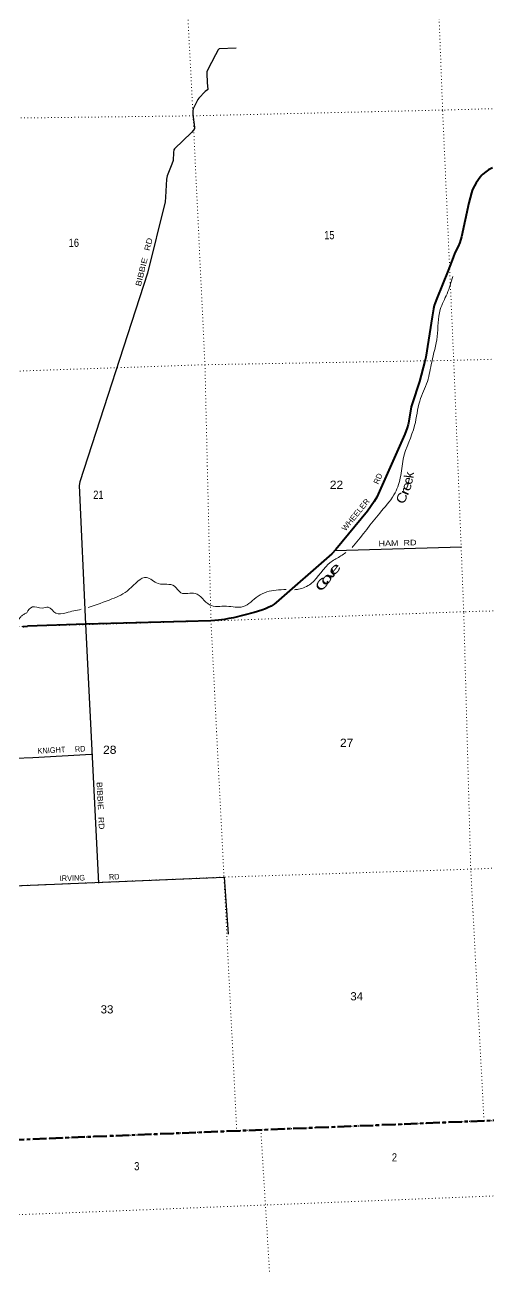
# Model space of a CAD drawing. Header units: feet. Extents: x 745759 to 1002271, y -170898 to 32007.
# Drawn here: x 966393 to 976312, y -70305 to -43745 of the extents above; entities that cross this region are included whole.
import ezdxf
from ezdxf.enums import TextEntityAlignment as Align

# ---------------------------------------------------------------- set-up
doc = ezdxf.new("R2010")
doc.units = ezdxf.units.FT
doc.header["$LTSCALE"] = 48
doc.linetypes.add('DOTTED', pattern=[1.5, 0.3, -1.2])
doc.linetypes.add('LONG_DASH_SHORT_DASH', pattern=[9.9, 6, -1.2, 1.5, -1.2])
for name, color, linetype, lineweight in [('11', 7, 'LONG_DASH_SHORT_DASH', 60), ('26', 7, 'Continuous', 40), ('29', 7, 'Continuous', 25), ('39', 7, 'Continuous', 13), ('6', 7, 'DOTTED', 25), ('7', 7, 'DOTTED', 13)]:
    doc.layers.add(name, color=color, linetype=linetype, lineweight=lineweight)
for name, color, linetype in [('27', 7, 'Continuous'), ('30', 7, 'Continuous'), ('41', 7, 'Continuous')]:
    doc.layers.add(name, color=color, linetype=linetype)

msp = doc.modelspace()

# ---------------------------------------------------------------- linework, layer by layer
at = {"layer": '11'}
msp.add_line((966914.56, -67570.06), (988377.49, -66707.85), dxfattribs=at)
msp.add_lwpolyline([(965743.23, -67631.71), (966091.98, -67606.45), (966914.56, -67570.06)], dxfattribs=at)
at = {"layer": '26'}
for points in [[(976401.27, -46803.49), (976320.68, -46848.02), (976258.93, -46891.87), (976199.18, -46941.69), (976175.28, -46963.61), (976137.44, -47003.47), (976051.79, -47125.04), (976015.94, -47186.82), (975990.05, -47238.64), (975970.13, -47288.46), (975954.2, -47340.28), (975894.25, -47556.29)], [(975894.25, -47556.29), (975744.07, -48281.93), (975704.24, -48405.49), (975668.27, -48485.28), (975600.67, -48622.72), (975560.84, -48722.37), (975456.16, -49003.54), (975209.29, -49602.25), (975175.43, -49696.49), (975157.51, -49751.72), (975141.58, -49819.48), (975110.33, -49992.09)], [(975110.33, -49992.09), (974977.26, -50852.81), (974959.33, -50938.51), (974844.83, -51375.99)], [(974844.83, -51375.99), (974681.42, -51854.2), (974662.56, -51917.03), (974603.64, -52269.44), (974596.83, -52299.67), (974578.9, -52365.44), (974529.57, -52500.87), (973926.62, -53849.16), (973872.07, -53945.65), (973728.26, -54150.02), (973054.25, -54973.18), (972966, -55064.84), (971774.38, -56108.33), (971731.75, -56139.04), (971666.02, -56180.89), (971601.84, -56213.11), (971546.52, -56238.69), (971464.86, -56268.58), (971304.35, -56317.57), (970860.18, -56430.78), (970763.78, -56449.94), (970665.15, -56465.78), (970535.81, -56484.08), (970377.18, -56497.51), (967698.98, -56569.78), (966447.11, -56614.21)], [(966349.38, -56619.96), (966371.58, -56618.21), (966447.22, -56614.2)]]:
    msp.add_lwpolyline(points, dxfattribs=at)
at = {"layer": '29'}
for p, q in [((973038.6, -54992.3), (975742.34, -54910.86)), ((967689.36, -56567.19), (967968.72, -62110.55)), ((963392.29, -59548.17), (966566.92, -59419.35)), ((966565.6, -59419.4), (967820.37, -59351.08)), ((965172, -62205.14), (966683.16, -62143.82))]:
    msp.add_line(p, q, dxfattribs=at)
for points in [[(970917.16, -44243.93), (970556.36, -44257.51), (970545.94, -44264.56), (970533.51, -44281.15), (970476.3, -44384.21), (970302.82, -44716.52), (970291.8, -44749.78), (970289.01, -44777.34), (970297.73, -44987.93), (970312.26, -45122.66), (970312.49, -45129.8), (970304.21, -45139.47), (970255.69, -45171.58), (970117.98, -45314.91), (970098.39, -45342.65), (970008.61, -45514.04), (969997.05, -45540.36), (969987.89, -45581.76), (969987.89, -45642.58), (969994.95, -45718.24), (970026.2, -45933.06), (970023.79, -45966.01), (970001.69, -46001.95), (969961.82, -46048.98), (969598.23, -46400.08), (969584.53, -46422.12), (969576.8, -46479.8), (969565.19, -46648.8), (969542.79, -46723.71), (969440.87, -46977.76), (969427.16, -47047.92), (969407.94, -47434.64), (969396.67, -47533.39), (969018.51, -49057.64), (967567.82, -53520.92), (967556.5, -53603.98), (967689.36, -56567.19)], [(966679.24, -62147.78), (970657.2, -61981.79), (970748.55, -63204.05)]]:
    msp.add_lwpolyline(points, dxfattribs=at)
at = {"layer": '39'}
for points in [[(975555.15, -49127.34), (975431.52, -49498.16), (975286.75, -49837.37), (975219.86, -50414.12), (975103.7, -50962.15), (975009.57, -51374.4), (974847.14, -51794.81), (974738.23, -52316.4), (974492.29, -53035.82), (974430.19, -53441.02), (974294.16, -53802.14), (973989.64, -54190.66), (973430.59, -54889.53), (973397.82, -54925.75)], [(973265.41, -55034.61), (973161.13, -55107.58), (972949.35, -55235.13), (972516.21, -55702.24), (972249.75, -55821.4), (972164.53, -55832.35)], [(971990.15, -55829.06), (971772.48, -55838.2), (971385.42, -55969.16), (971067.75, -56192.74), (970710.7, -56185.65), (970346.87, -56154.58), (970040.97, -55909.99), (969732.08, -55895.36), (969596.69, -55754.37), (969250.24, -55698.56), (968998.23, -55567.24), (968627.11, -55822.72), (968258.52, -56029.73), (967745.92, -56212.13)], [(967601.07, -56250.53), (967275.75, -56324.33), (967054.27, -56333.21), (966895.09, -56205.05), (966761.72, -56222.94), (966554.28, -56200.96), (966433.65, -56324.81)], [(966218.81, -56712.76), (966239.58, -56539.9), (966268.26, -56458.37), (966304.49, -56411.57), (966360.36, -56366.28), (966414.71, -56336.08), (966433.65, -56324.81)]]:
    msp.add_spline(points, degree=3, dxfattribs=at)
at = {"layer": '6'}
msp.add_lwpolyline([(966914.56, -67570.06), (970929.01, -67405.03), (971444.91, -67387.54), (976222.79, -67191.92), (976879.55, -67163.38), (981541.72, -66981), (982213.67, -66953.69), (986916.81, -66771.86), (987659.43, -66730.71), (988377.49, -66707.85)], dxfattribs=at)
at = {"layer": '7'}
msp.add_line((971444.91, -67387.54), (971658.82, -70868.67), dxfattribs=at)
for points in [[(969138.91, -25094.34), (969327.54, -29894.13), (969530.9, -35247.46), (969723.31, -40477.87), (969994.05, -45692.25), (970248.97, -51017.77), (970377.32, -56488.36), (970654.53, -61948.29), (970929.01, -67405.03)], [(976222.79, -67191.92), (975938.15, -61810.82), (975788.48, -56302.58), (975574.24, -50923.37), (975336.58, -45569.09), (975134.46, -40256.05), (974875.3, -34989.14), (974669.94, -30224.66), (974648.05, -29644.03)], [(987463.51, -45225.86), (985997.49, -45258.99), (980718.58, -45418.49), (975336.58, -45569.09), (969994.05, -45692.25), (965983.36, -45742.39)], [(966214.29, -51154.8), (970248.97, -51017.77), (975574.24, -50923.37), (980918.22, -50782.02), (986218.64, -50666.21), (987692.04, -50597.26)], [(987920.93, -55976.9), (986417.47, -56003.55), (981098.16, -56160.27), (975788.48, -56302.58), (970377.7, -56500.45), (966447.11, -56614.21)], [(955060.05, -57267.18), (956946.22, -57025.08), (959678.97, -56886.27), (965032.75, -56668.55), (966447.22, -56614.21)], [(966679.24, -62147.78), (970677.68, -61979.84), (975946.21, -61810.57), (981263.29, -61581.33), (986667.22, -61357.46), (988147.98, -61313.55)], [(966683.32, -62147.63), (965283.86, -62200.6), (959939.58, -62448.06), (954678.79, -62675.29), (949286.49, -62886.85), (943978.85, -63102.28), (938536.42, -63276.02), (935515.11, -63380.44)], [(982025.35, -68552.22), (976921.21, -68783.37), (971527.04, -68996.86), (966983.22, -69176.1)], [(947642.87, -69953.74), (950078.08, -69842.81), (955427.94, -69626.52), (960857.65, -69440.1), (966266.73, -69201.52), (966983.22, -69176.1)]]:
    msp.add_lwpolyline(points, dxfattribs=at)

# ---------------------------------------------------------------- texts
at = {"layer": '27'}
msp.add_text('RD', height=120, rotation=65.906, dxfattribs=at).set_placement((973959.12, -53585.78))
at = {"layer": '27', "width": 1.05}
msp.add_text('WHEELER', height=120, rotation=50.689, dxfattribs=at).set_placement((973257.61, -54586.68))
at = {"layer": '30'}
for s, rotation, width, p in [('BIBBIE   RD', 76.066, 1.2, (969001.88, -48833.94)), ('HAM  RD', 1.725, 1.2, (974372.71, -54891.7)), ('KNIGHT', 3.117, 0.95, (966966.38, -59324.88)), ('RD', 3.117, 0.85, (967580.52, -59295.95)), ('BIBBIE   RD', 272.885, 1.15, (967955.42, -60455.61)), ('IRVING', 1.654, 0.9, (967412.99, -62058.99)), ('RD', 1.654, 0.85, (968307.85, -62031.77))]:
    msp.add_text(s, height=120, rotation=rotation, dxfattribs=dict(at, width=width)).set_placement(p, align=Align.CENTER)
at = {"layer": '41'}
for s, rotation, p in [('k', 82.733, (974718.86, -53387.61)), ('e', 76.496, (974692.7, -53519.62))]:
    msp.add_text(s, height=200, rotation=rotation, dxfattribs=at).set_placement(p, align=Align.CENTER)
for s, rotation, width, p in [('e', 69.41, 1.2, (974656.68, -53654.55)), ('C', 65.242, 1.2, (974552.04, -53910.49)), ('r', 66.431, 1.45, (974616.04, -53771.74)), ('o', 52.118, 1.75, (972918.17, -55663.2)), ('v', 52.118, 1.9, (973013.9, -55545.38)), ('e', 50.634, 1.8, (973094.53, -55449.73)), ('C', 49.52, 1.6, (972833.02, -55774.38))]:
    msp.add_text(s, height=200, rotation=rotation, dxfattribs=dict(at, width=width)).set_placement(p, align=Align.CENTER)
at = {"layer": '7'}
for s, width, p in [('16', 0.85, (967331.83, -48495.12)), ('15', 0.85, (972801, -48331.49)), ('22', 1.1, (972921.35, -53673.27)), ('21', 0.85, (967857.74, -53887.16)), ('28', 1.1, (968068.11, -59343.07)), ('27', 1.1, (973139.6, -59194.09)), ('34', 1.05, (973360.86, -64617.28)), ('33', 1.05, (968015.84, -64897.31)), ('2', 0.85, (974250.05, -68063.59)), ('3', 0.85, (968734.16, -68252.61))]:
    msp.add_text(s, height=175, dxfattribs=dict(at, width=width)).set_placement(p)

doc.saveas('drawing.dxf')
